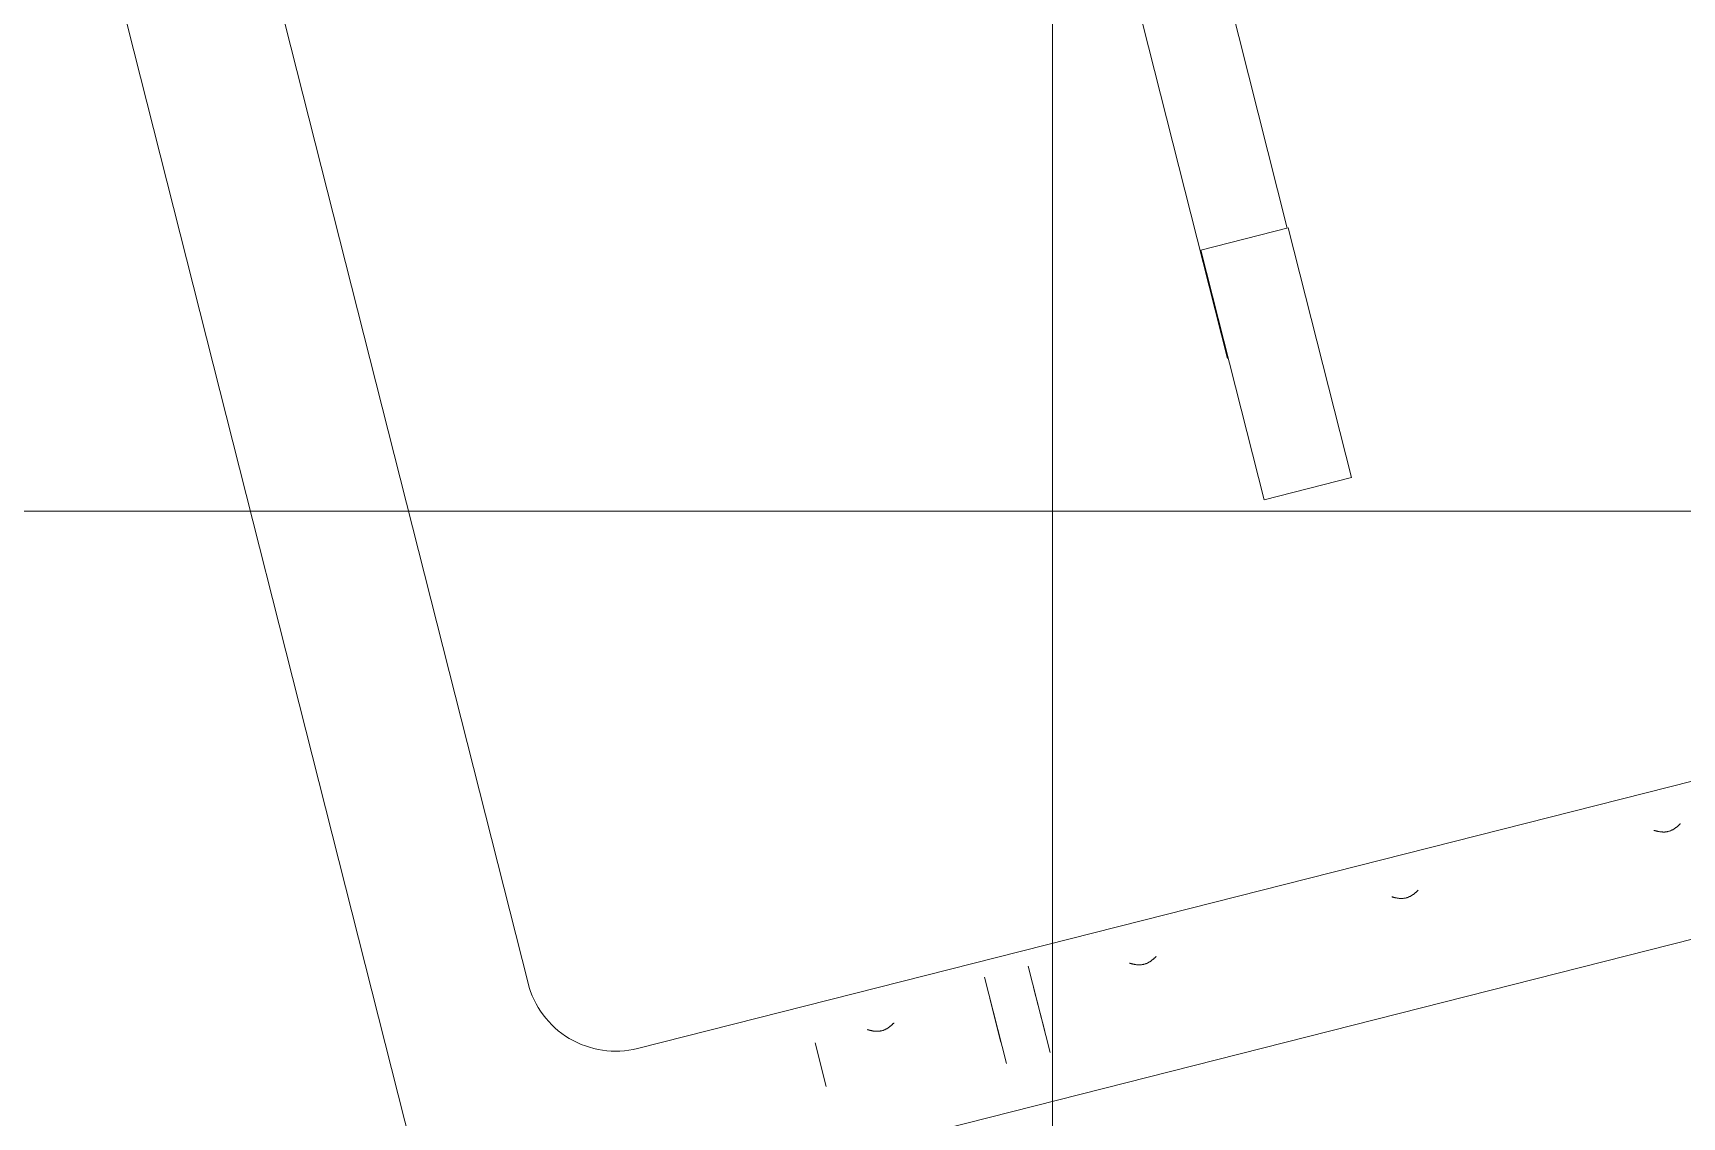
# Model space of a CAD drawing. Header units: metres. Extents: x -227.9 to -140, y 38 to 92.1.
# Drawn here: x -158.9262 to -158.5603, y 60.4656 to 60.7061 of the extents above; entities that cross this region are included whole.
import ezdxf

# ---------------------------------------------------------------- set-up
doc = ezdxf.new("R2010")
doc.units = ezdxf.units.M
doc.layers.add('A-FLOR-PATT', color=7, linetype='Continuous', lineweight=5)
doc.layers.add('Q-SPCQ', color=7, linetype='Continuous', lineweight=5)

msp = doc.modelspace()

# ---------------------------------------------------------------- linework, layer by layer
at = {"layer": 'A-FLOR-PATT', "color": 9, "linetype": 'Continuous', "true_color": 0xc0c0c0}
for p, q in [((-158.7, 59.90265), (-158.7, 60.77852)), ((-159.00328, 60.6), (-158.32201, 60.6))]:
    msp.add_line(p, q, dxfattribs=at)
at = {"layer": 'Q-SPCQ', "color": 9, "lineweight": 9, "true_color": 0xc0c0c0}
for p, q in [((-158.6479, 60.66277), (-158.6786, 60.78395)), ((-158.69799, 60.77903), (-158.6612, 60.63385)), ((-158.81637, 60.49527), (-158.88538, 60.76766)), ((-158.81637, 60.49527), (-158.87801, 60.73858)), ((-158.91097, 60.73023), (-158.8422, 60.4588)), ((-158.6671, 60.65791), (-158.64771, 60.66282)), ((-158.64771, 60.66282), (-158.63367, 60.60742)), ((-158.65306, 60.60251), (-158.6671, 60.65791)), ((-158.66101, 60.6339), (-158.66101, 60.6339)), ((-158.63367, 60.60742), (-158.65306, 60.60251)), ((-158.45569, 60.56602), (-158.79207, 60.48079)), ((-158.45569, 60.56602), (-158.79207, 60.48079)), ((-158.81183, 60.44071), (-158.41923, 60.54018)), ((-158.70054, 60.47987), (-158.70539, 60.49902)), ((-158.70539, 60.49902), (-158.70054, 60.47987)), ((-158.71508, 60.49656), (-158.71023, 60.47741)), ((-158.71023, 60.47741), (-158.71508, 60.49656)), ((-158.70419, 60.49429), (-158.70173, 60.48459)), ((-158.70419, 60.49429), (-158.70173, 60.48459)), ((-158.71388, 60.49183), (-158.71143, 60.48214)), ((-158.71388, 60.49183), (-158.71143, 60.48214)), ((-158.7502, 60.47231), (-158.75266, 60.48201)), ((-158.75266, 60.48201), (-158.7502, 60.47231))]:
    msp.add_line(p, q, dxfattribs=at)
msp.add_arc((-158.79698, 60.50018), 0.02, 194.2178, 284.2178, dxfattribs=at)
msp.add_arc((-158.79698, 60.50018), 0.02, 194.2178, 284.2178, dxfattribs=at)
for points, knots in [([(-158.5607, 60.53064), (-158.5607, 60.53064), (-158.56073, 60.53061), (-158.56088, 60.53046), (-158.56118, 60.53017), (-158.56159, 60.52983), (-158.5619, 60.5296), (-158.56217, 60.52943), (-158.56247, 60.52926), (-158.56278, 60.52911), (-158.56312, 60.52899), (-158.56338, 60.52891), (-158.56365, 60.52885), (-158.564, 60.5288), (-158.56435, 60.52878), (-158.56469, 60.52879), (-158.56501, 60.52882), (-158.56539, 60.52887), (-158.56591, 60.52898), (-158.56632, 60.52908), (-158.56652, 60.52915), (-158.56656, 60.52916), (-158.56656, 60.52916)], [0, 0, 0, 0, 0.055556, 0.111111, 0.222222, 0.277778, 0.333333, 0.361111, 0.388889, 0.444444, 0.472222, 0.5, 0.527778, 0.555556, 0.611111, 0.638889, 0.666667, 0.722222, 0.777778, 0.888889, 0.944444, 1, 1, 1, 1]), ([(-158.5607, 60.53064), (-158.5607, 60.53064), (-158.56072, 60.53062), (-158.56078, 60.53055), (-158.56085, 60.53049), (-158.56094, 60.53041), (-158.56104, 60.53031), (-158.56116, 60.5302), (-158.56129, 60.53008), (-158.56144, 60.52996), (-158.5616, 60.52983), (-158.56178, 60.52969), (-158.56197, 60.52956), (-158.56218, 60.52943), (-158.56239, 60.5293), (-158.56262, 60.52918), (-158.56287, 60.52908), (-158.56312, 60.52899), (-158.56338, 60.52892), (-158.56365, 60.52886), (-158.56391, 60.52881), (-158.56417, 60.52879), (-158.56443, 60.52879), (-158.56469, 60.5288), (-158.56493, 60.52881), (-158.56516, 60.52883), (-158.56538, 60.52887), (-158.56558, 60.52891), (-158.56578, 60.52895), (-158.56595, 60.52899), (-158.5661, 60.52903), (-158.56624, 60.52907), (-158.56636, 60.5291), (-158.56645, 60.52912), (-158.56653, 60.52914), (-158.56656, 60.52915), (-158.56656, 60.52916)], [0, 0, 0, 0, 0.055556, 0.083333, 0.111111, 0.138889, 0.166667, 0.194444, 0.222222, 0.25, 0.277778, 0.305556, 0.333333, 0.361111, 0.388889, 0.416667, 0.444444, 0.472222, 0.5, 0.527778, 0.555556, 0.583333, 0.611111, 0.638889, 0.666667, 0.694444, 0.722222, 0.75, 0.777778, 0.805556, 0.833333, 0.861111, 0.888889, 0.916667, 0.944444, 1, 1, 1, 1]), ([(-158.61886, 60.51591), (-158.61886, 60.51591), (-158.61889, 60.51588), (-158.61904, 60.51573), (-158.61934, 60.51544), (-158.61976, 60.51509), (-158.62006, 60.51487), (-158.62034, 60.51469), (-158.62063, 60.51452), (-158.62094, 60.51437), (-158.62128, 60.51425), (-158.62154, 60.51418), (-158.62181, 60.51412), (-158.62216, 60.51406), (-158.62251, 60.51405), (-158.62285, 60.51406), (-158.62317, 60.51408), (-158.62355, 60.51413), (-158.62408, 60.51424), (-158.62448, 60.51435), (-158.62468, 60.51441), (-158.62472, 60.51442), (-158.62473, 60.51442)], [0, 0, 0, 0, 0.055556, 0.111111, 0.222222, 0.277778, 0.333333, 0.361111, 0.388889, 0.444444, 0.472222, 0.5, 0.527778, 0.555556, 0.611111, 0.638889, 0.666667, 0.722222, 0.777778, 0.888889, 0.944444, 1, 1, 1, 1]), ([(-158.61886, 60.51591), (-158.61886, 60.5159), (-158.61888, 60.51588), (-158.61894, 60.51582), (-158.61901, 60.51576), (-158.6191, 60.51567), (-158.6192, 60.51557), (-158.61932, 60.51546), (-158.61945, 60.51535), (-158.6196, 60.51522), (-158.61976, 60.51509), (-158.61994, 60.51495), (-158.62013, 60.51482), (-158.62034, 60.5147), (-158.62056, 60.51457), (-158.62079, 60.51445), (-158.62103, 60.51434), (-158.62128, 60.51425), (-158.62154, 60.51418), (-158.62181, 60.51412), (-158.62207, 60.51408), (-158.62234, 60.51405), (-158.6226, 60.51405), (-158.62285, 60.51406), (-158.62309, 60.51407), (-158.62332, 60.5141), (-158.62354, 60.51413), (-158.62375, 60.51418), (-158.62394, 60.51421), (-158.62411, 60.51425), (-158.62427, 60.51429), (-158.6244, 60.51433), (-158.62452, 60.51436), (-158.62461, 60.51438), (-158.6247, 60.51441), (-158.62472, 60.51442), (-158.62473, 60.51442)], [0, 0, 0, 0, 0.055556, 0.083333, 0.111111, 0.138889, 0.166667, 0.194444, 0.222222, 0.25, 0.277778, 0.305556, 0.333333, 0.361111, 0.388889, 0.416667, 0.444444, 0.472222, 0.5, 0.527778, 0.555556, 0.583333, 0.611111, 0.638889, 0.666667, 0.694444, 0.722222, 0.75, 0.777778, 0.805556, 0.833333, 0.861111, 0.888889, 0.916667, 0.944444, 1, 1, 1, 1]), ([(-158.67702, 60.50117), (-158.67703, 60.50117), (-158.67706, 60.50114), (-158.6772, 60.50099), (-158.67751, 60.5007), (-158.67792, 60.50036), (-158.67823, 60.50013), (-158.6785, 60.49996), (-158.67879, 60.49979), (-158.67911, 60.49963), (-158.67944, 60.49952), (-158.6797, 60.49944), (-158.67997, 60.49938), (-158.68032, 60.49933), (-158.68067, 60.49931), (-158.68101, 60.49932), (-158.68133, 60.49934), (-158.68171, 60.49939), (-158.68224, 60.4995), (-158.68264, 60.49961), (-158.68284, 60.49967), (-158.68288, 60.49969), (-158.68289, 60.49969)], [0, 0, 0, 0, 0.055556, 0.111111, 0.222222, 0.277778, 0.333333, 0.361111, 0.388889, 0.444444, 0.472222, 0.5, 0.527778, 0.555556, 0.611111, 0.638889, 0.666667, 0.722222, 0.777778, 0.888889, 0.944444, 1, 1, 1, 1]), ([(-158.67702, 60.50117), (-158.67702, 60.50117), (-158.67704, 60.50114), (-158.67711, 60.50108), (-158.67718, 60.50102), (-158.67726, 60.50094), (-158.67736, 60.50084), (-158.67748, 60.50073), (-158.67762, 60.50061), (-158.67777, 60.50049), (-158.67793, 60.50035), (-158.6781, 60.50022), (-158.67829, 60.50009), (-158.6785, 60.49996), (-158.67872, 60.49983), (-158.67895, 60.49971), (-158.67919, 60.4996), (-158.67944, 60.49952), (-158.67971, 60.49944), (-158.67997, 60.49938), (-158.68024, 60.49934), (-158.6805, 60.49932), (-158.68076, 60.49931), (-158.68101, 60.49932), (-158.68125, 60.49934), (-158.68148, 60.49936), (-158.6817, 60.4994), (-158.68191, 60.49944), (-158.6821, 60.49948), (-158.68227, 60.49951), (-158.68243, 60.49955), (-158.68257, 60.49959), (-158.68268, 60.49962), (-158.68277, 60.49965), (-158.68286, 60.49967), (-158.68289, 60.49968), (-158.68289, 60.49969)], [0, 0, 0, 0, 0.055556, 0.083333, 0.111111, 0.138889, 0.166667, 0.194444, 0.222222, 0.25, 0.277778, 0.305556, 0.333333, 0.361111, 0.388889, 0.416667, 0.444444, 0.472222, 0.5, 0.527778, 0.555556, 0.583333, 0.611111, 0.638889, 0.666667, 0.694444, 0.722222, 0.75, 0.777778, 0.805556, 0.833333, 0.861111, 0.888889, 0.916667, 0.944444, 1, 1, 1, 1]), ([(-158.73518, 60.48643), (-158.73518, 60.48643), (-158.7352, 60.48641), (-158.73527, 60.48634), (-158.73534, 60.48628), (-158.73542, 60.4862), (-158.73553, 60.4861), (-158.73564, 60.48599), (-158.73578, 60.48587), (-158.73593, 60.48575), (-158.73609, 60.48562), (-158.73626, 60.48548), (-158.73646, 60.48535), (-158.73666, 60.48522), (-158.73688, 60.48509), (-158.73711, 60.48497), (-158.73735, 60.48487), (-158.73761, 60.48478), (-158.73787, 60.48471), (-158.73813, 60.48465), (-158.7384, 60.4846), (-158.73866, 60.48458), (-158.73892, 60.48458), (-158.73917, 60.48459), (-158.73942, 60.4846), (-158.73965, 60.48462), (-158.73987, 60.48466), (-158.74007, 60.4847), (-158.74026, 60.48474), (-158.74044, 60.48478), (-158.74059, 60.48482), (-158.74073, 60.48486), (-158.74084, 60.48489), (-158.74093, 60.48491), (-158.74102, 60.48493), (-158.74105, 60.48494), (-158.74105, 60.48495)], [0, 0, 0, 0, 0.055556, 0.083333, 0.111111, 0.138889, 0.166667, 0.194444, 0.222222, 0.25, 0.277778, 0.305556, 0.333333, 0.361111, 0.388889, 0.416667, 0.444444, 0.472222, 0.5, 0.527778, 0.555556, 0.583333, 0.611111, 0.638889, 0.666667, 0.694444, 0.722222, 0.75, 0.777778, 0.805556, 0.833333, 0.861111, 0.888889, 0.916667, 0.944444, 1, 1, 1, 1]), ([(-158.73518, 60.48643), (-158.73519, 60.48643), (-158.73522, 60.4864), (-158.73536, 60.48625), (-158.73567, 60.48597), (-158.73608, 60.48562), (-158.73639, 60.48539), (-158.73666, 60.48522), (-158.73695, 60.48505), (-158.73727, 60.4849), (-158.7376, 60.48478), (-158.73787, 60.4847), (-158.73814, 60.48464), (-158.73848, 60.48459), (-158.73883, 60.48457), (-158.73917, 60.48458), (-158.7395, 60.48461), (-158.73987, 60.48466), (-158.7404, 60.48477), (-158.7408, 60.48487), (-158.74101, 60.48494), (-158.74105, 60.48495), (-158.74105, 60.48495)], [0, 0, 0, 0, 0.055556, 0.111111, 0.222222, 0.277778, 0.333333, 0.361111, 0.388889, 0.444444, 0.472222, 0.5, 0.527778, 0.555556, 0.611111, 0.638889, 0.666667, 0.722222, 0.777778, 0.888889, 0.944444, 1, 1, 1, 1])]:
    msp.add_open_spline(points, degree=3, knots=knots, dxfattribs=at)

doc.saveas('drawing.dxf')
